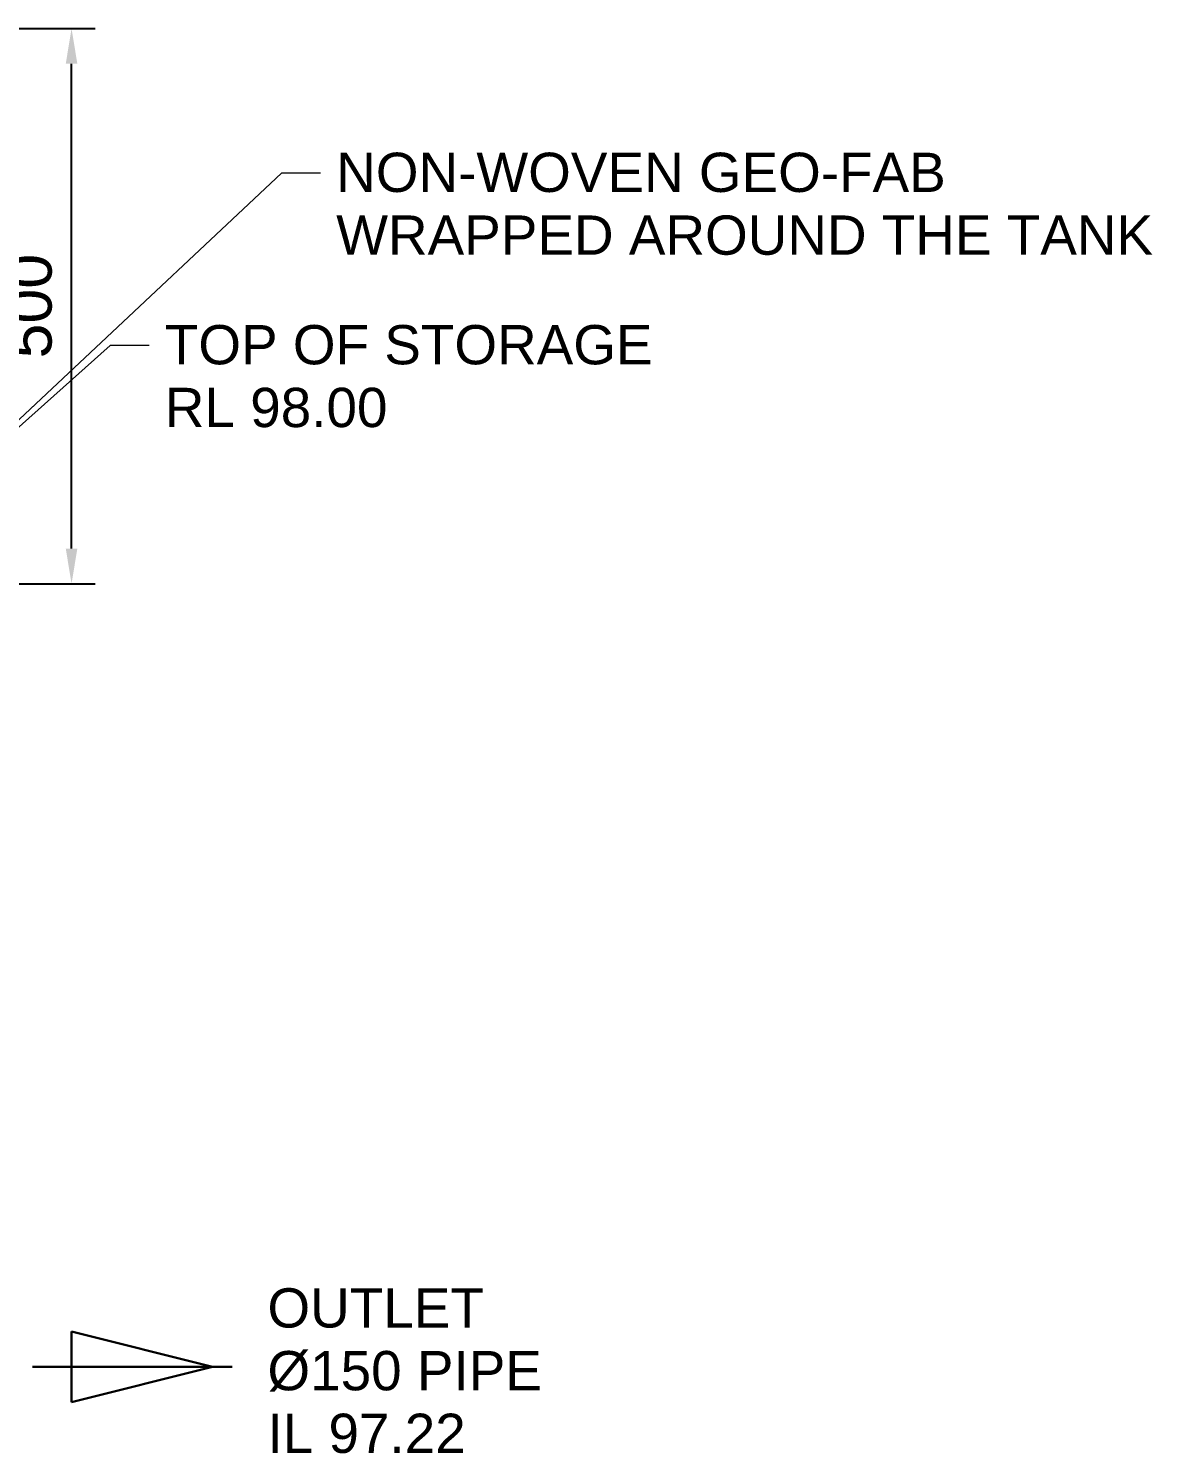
# Model space of a CAD drawing. Header units: millimetres. Extents: x -1212 to 2307, y -853 to 3179.
# Drawn here: x 1295 to 2307, y -3 to 1280 of the extents above; entities that cross this region are included whole.
import ezdxf

# ---------------------------------------------------------------- set-up
doc = ezdxf.new("R2010")
doc.units = ezdxf.units.MM
for name, color, linetype in [('ANNOTATIONS', 7, 'Continuous'), ('DIMENSIONS', 7, 'Continuous'), ('FLOW_OUTLET', 5, 'Continuous'), ('LEADERS', 7, 'Continuous')]:
    doc.layers.add(name, color=color, linetype=linetype)
doc.styles.add('ARIAL', font='arial.ttf')
doc.dimstyles.get("Standard").update_dxf_attribs({"dimtxt": 2.5, "dimasz": 2.5, "dimexe": 1.25, "dimexo": 0.625, "dimtad": 1, "dimcen": 2.5, "dimazin": 3, "dimtfac": 1, "dimtmove": 0, "dimatfit": 3})

msp = doc.modelspace()

# ---------------------------------------------------------------- linework, layer by layer
at = {"layer": 'FLOW_OUTLET', "color": 5, "lineweight": 30}
for p, q in [((1333.4, 106.8), (1460.4, 75)), ((1333.4, 43.2), (1333.4, 106.8)), ((1298.2, 75), (1478.1, 75)), ((1333.4, 43.2), (1460.4, 75))]:
    msp.add_line(p, q, dxfattribs=at)
at = {"layer": 'LEADERS', "lineweight": 18}
for p, q in [((1522.3, 1149.7), (1135.9, 787.1)), ((1557.6, 1149.7), (1522.3, 1149.7)), ((1368.1, 994.5), (1135.9, 787.1)), ((1403.3, 994.5), (1368.1, 994.5))]:
    msp.add_line(p, q, dxfattribs=at)

# ---------------------------------------------------------------- texts
at = {"layer": 'ANNOTATIONS', "style": 'ARIAL'}
for s, height, p in [('NON-WOVEN GEO-FAB', 35.362, (1571.7, 1132.8)), ('WRAPPED AROUND THE TANK', 35.362, (1571.7, 1076.3)), ('TOP OF STORAGE', 35.362, (1417.4, 977.6)), ('RL 98.00', 35.36, (1417.4, 921.1)), ('OUTLET', 35.36, (1509.8, 110.3)), ('Ø150 PIPE', 35.36, (1509.8, 53.8)), ('IL 97.22', 35.36, (1509.8, -2.6))]:
    msp.add_text(s, height=height, dxfattribs=at).set_placement(p)

# ---------------------------------------------------------------- dimensions: what is measured, and where the dimension line sits
at = {"layer": 'DIMENSIONS'}
msp.add_linear_dim(base=(1333.4, 780), p1=(1213.5, 780), p2=(1213.5, 1280), angle=90, dimstyle='Standard', override={"dimtxt": 40.414222, "dimasz": 31.75, "dimexe": 21.166667, "dimexo": 0, "dimgap": 17.638889, "dimtad": 1, "dimtih": 0, "dimtoh": 0, "dimdec": 0, "dimtxsty": 'ARIAL', "dimclrd": 7, "dimclre": 7, "dimclrt": 7}, dxfattribs=at).render()

doc.saveas('drawing.dxf')
